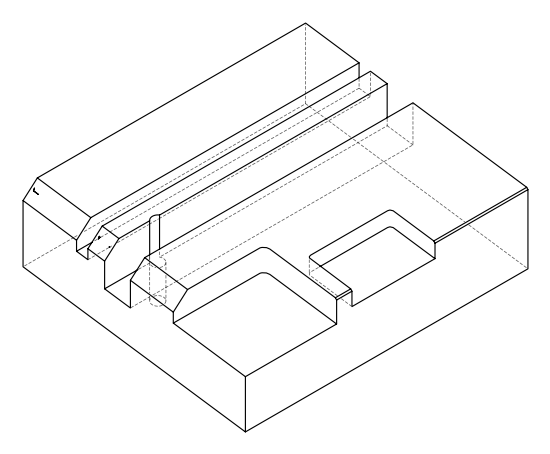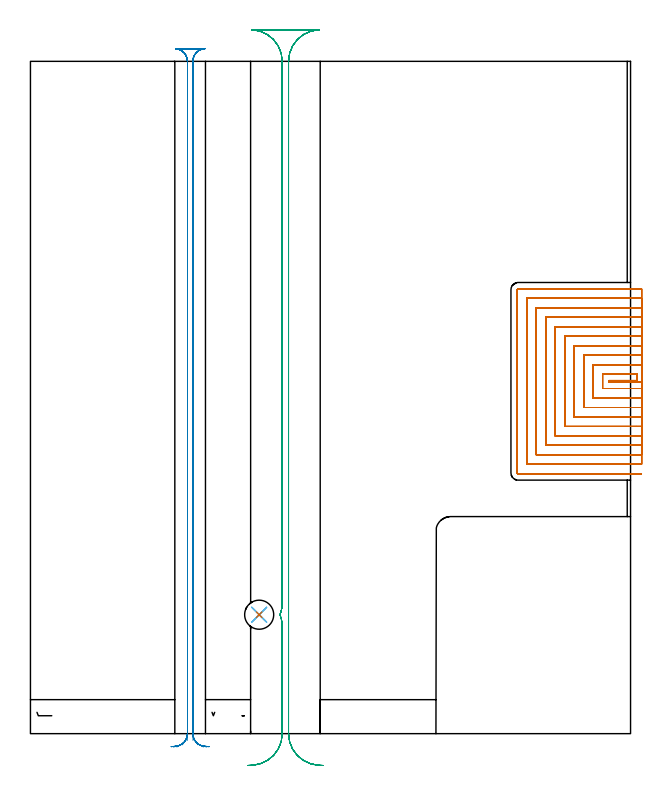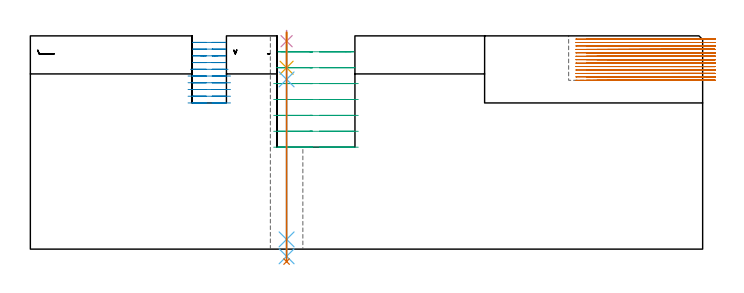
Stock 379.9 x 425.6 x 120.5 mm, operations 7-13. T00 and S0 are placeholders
(PLAN: 13 operations, 8 tool changes, 160.2 min)
(1 AREA_MILL | FG_CHAMFER_SURFACE | UGT0205_001 | 0.33 min | 58 mm3)
(2 AREA_MILL_1 | FG_CHAMFER_SURFACE_1 | UGT0205_001 | 6.19 min | 22979 mm3)
(3 AREA_MILL_2 | FG_CHAMFER_SURFACE_2 | UGT0205_001 | 2.16 min | 10272 mm3)
(4 AREA_MILL_3 | FG_CHAMFER_SURFACE_3 | UGT0205_001 | 5.02 min | 20656 mm3)
(5 AREA_MILL_4 | FG_CHAMFER_SURFACE_4 | UGT0205_001 | 1.27 min | 310 mm3)
(6 MILL_CORNER_NOTCH_RECTANGULAR | CORNER_NOTCH_RECTANGULAR | NXT0201_012 | Follow Part, ap 4, ae 75% | 35.31 min | 639025 mm3)
(7 MILL_SLOT | SLOT_PARTIAL_RECTANGULAR | NXT0201_009 | Follow Part, ap 2, ae 75% | 75.5 min | 237511 mm3)
(8 MILL_RECTANGULAR_SLOT | SLOT_RECTANGULAR | NXT0201_012 | Follow Part, ap 4, ae 75% | 18.49 min | 309292 mm3)
(9 MILL_RECTANGULAR_SLOT_1 | SLOT_RECTANGULAR_1 | UGT0201_019 | Follow Part, ap 10, ae 75% | 14.69 min | 1175308 mm3)
(10 SPOT_DRILL | STEP1HOLE | NXT0321_9005460120000 | 0.05 min | 0 mm3)
(11 DRILL_BLIND_HOLE_INTO_CENTER | STEP1HOLE | NXT0301_128 | 0.08 min | 0 mm3)
(12 GUN_DRILL_THROUGH_HOLE | STEP1HOLE | UGT0307_008 | 0.6 min | 5555 mm3)
(13 DRILL_TO_ENLARGE_THROUGH_HOLE | STEP1HOLE | UGT0301_253 | 0.52 min | 11294 mm3)
(TOOL UGT0205_001 | Chamfer Mill 20 x 3 x 45 deg. | D20 FL50 Z2)
(TOOL NXT0201_012 | ENDMILL 16mm [2P460-1600-NA 1630] | D16 FL38 Z6)
(TOOL NXT0201_009 | ENDMILL 8mm [2P460-0800-NA 1630] | D8 FL26 Z6)
(TOOL UGT0201_019 | End mill 40 mm | D40 FL63 Z6)
(TOOL NXT0321_9005460120000 | NC Spot Drill, 142deg, 12mm, Carbide, Uncoated | D12 PA142 FL30 Z2)
(TOOL NXT0301_128 | Carbide Drill 12mm [861.1-1200-036A1-GP GC34] | D12 PA150 FL37.4 Z2)
(TOOL UGT0307_008 | Gun Drill 11 mm | D11 PA130 FL24 Z1)
(TOOL UGT0301_253 | Twist Drill 18.4 mm | D18.4 PA118 FL135 Z2)
(OP 7 MILL_SLOT)
G17 G21 G94 G90
T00 M6
G54
G17 G0 G90 X386.9 Y222.5 S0 M3
G43 Z130.622 H1
Z118.682
G94 G1 X383.9 F250.
X366.2 F500.
Y223.6
X383.9
Y227.6
X362.2
Y218.5
X383.9
X386.9 F250.
Y233.6
X383.9
X356.2 F500.
Y212.5
X383.9
X386.9 F250.
Y239.6
X383.9
X350.2 F500.
Y206.5
X383.9
X386.9 F250.
Y245.6
X383.9
X344.2 F500.
Y200.5
X383.9
X386.9 F250.
Y251.6
X383.9
X338.2 F500.
Y194.5
X383.9
X386.9 F250.
Y257.6
X383.9
X332.2 F500.
Y188.5
X383.9
X386.9 F250.
Y263.6
X383.9
X326.2 F500.
Y182.5
X383.9
X386.9 F250.
Y269.6
X383.9
X320.2 F500.
Y176.5
X383.9
X386.9 F250.
Y275.6
X383.9
X314.2 F500.
Y170.5
X383.9
X386.9 F250.
Y281.6
X383.9
X308.7 F500.
G3 X308.2 Y281.1 R0.5
G1 Y165.
G3 X308.7 Y164.5 R0.5
G1 X383.9
X386.9 F250.
G0 Y222.5 Z116.742
G1 X383.9
X366.2 F500.
Y223.6
X383.9
Y227.6
X362.2
Y218.5
X383.9
X386.9 F250.
Y233.6
X383.9
X356.2 F500.
Y212.5
X383.9
X386.9 F250.
Y239.6
X383.9
X350.2 F500.
Y206.5
X383.9
X386.9 F250.
Y245.6
X383.9
X344.2 F500.
Y200.5
X383.9
X386.9 F250.
Y251.6
X383.9
X338.2 F500.
Y194.5
X383.9
X386.9 F250.
Y257.6
X383.9
X332.2 F500.
Y188.5
X383.9
X386.9 F250.
Y263.6
X383.9
X326.2 F500.
Y182.5
X383.9
X386.9 F250.
Y269.6
X383.9
X320.2 F500.
Y176.5
X383.9
X386.9 F250.
Y275.6
X383.9
X314.2 F500.
Y170.5
X383.9
X386.9 F250.
Y281.6
X383.9
X308.7 F500.
G3 X308.2 Y281.1 R0.5
G1 Y165.
G3 X308.7 Y164.5 R0.5
G1 X383.9
X386.9 F250.
G0 Y222.5 Z114.802
G1 X383.9
X366.2 F500.
Y223.6
X383.9
Y227.6
X362.2
Y218.5
X383.9
X386.9 F250.
Y233.6
X383.9
X356.2 F500.
Y212.5
X383.9
X386.9 F250.
Y239.6
X383.9
X350.2 F500.
Y206.5
X383.9
X386.9 F250.
Y245.6
X383.9
X344.2 F500.
Y200.5
X383.9
X386.9 F250.
Y251.6
X383.9
X338.2 F500.
Y194.5
X383.9
X386.9 F250.
Y257.6
X383.9
X332.2 F500.
Y188.5
X383.9
X386.9 F250.
Y263.6
X383.9
X326.2 F500.
Y182.5
X383.9
X386.9 F250.
Y269.6
X383.9
X320.2 F500.
Y176.5
X383.9
X386.9 F250.
Y275.6
X383.9
X314.2 F500.
Y170.5
X383.9
X386.9 F250.
Y281.6
X383.9
X308.7 F500.
G3 X308.2 Y281.1 R0.5
G1 Y165.
G3 X308.7 Y164.5 R0.5
G1 X383.9
X386.9 F250.
G0 Y222.5 Z112.861
G1 X383.9
X366.2 F500.
Y223.6
X383.9
Y227.6
X362.2
Y218.5
X383.9
X386.9 F250.
Y233.6
X383.9
X356.2 F500.
Y212.5
X383.9
X386.9 F250.
Y239.6
X383.9
X350.2 F500.
Y206.5
X383.9
X386.9 F250.
Y245.6
X383.9
X344.2 F500.
Y200.5
X383.9
X386.9 F250.
Y251.6
X383.9
X338.2 F500.
Y194.5
X383.9
X386.9 F250.
Y257.6
X383.9
X332.2 F500.
Y188.5
X383.9
X386.9 F250.
Y263.6
X383.9
X326.2 F500.
Y182.5
X383.9
X386.9 F250.
Y269.6
X383.9
X320.2 F500.
Y176.5
X383.9
X386.9 F250.
Y275.6
X383.9
X314.2 F500.
Y170.5
X383.9
X386.9 F250.
Y281.6
X383.9
X308.7 F500.
G3 X308.2 Y281.1 R0.5
G1 Y165.
G3 X308.7 Y164.5 R0.5
G1 X383.9
X386.9 F250.
G0 Y222.5 Z110.921
G1 X383.9
X366.2 F500.
Y223.6
X383.9
Y227.6
X362.2
Y218.5
X383.9
X386.9 F250.
Y233.6
X383.9
X356.2 F500.
Y212.5
X383.9
X386.9 F250.
Y239.6
X383.9
X350.2 F500.
Y206.5
X383.9
X386.9 F250.
Y245.6
X383.9
X344.2 F500.
Y200.5
X383.9
X386.9 F250.
Y251.6
X383.9
X338.2 F500.
Y194.5
X383.9
X386.9 F250.
Y257.6
X383.9
X332.2 F500.
Y188.5
X383.9
X386.9 F250.
Y263.6
X383.9
X326.2 F500.
Y182.5
X383.9
X386.9 F250.
Y269.6
X383.9
X320.2 F500.
Y176.5
X383.9
X386.9 F250.
Y275.6
X383.9
X314.2 F500.
Y170.5
X383.9
X386.9 F250.
Y281.6
X383.9
X308.7 F500.
G3 X308.2 Y281.1 R0.5
G1 Y165.
G3 X308.7 Y164.5 R0.5
G1 X383.9
X386.9 F250.
G0 Y222.5 Z108.981
G1 X383.9
X366.2 F500.
Y223.6
X383.9
Y227.6
X362.2
Y218.5
X383.9
X386.9 F250.
Y233.6
X383.9
X356.2 F500.
Y212.5
X383.9
X386.9 F250.
Y239.6
X383.9
X350.2 F500.
Y206.5
X383.9
X386.9 F250.
Y245.6
X383.9
X344.2 F500.
Y200.5
X383.9
X386.9 F250.
Y251.6
X383.9
X338.2 F500.
Y194.5
X383.9
X386.9 F250.
Y257.6
X383.9
X332.2 F500.
Y188.5
X383.9
X386.9 F250.
Y263.6
X383.9
X326.2 F500.
Y182.5
X383.9
X386.9 F250.
Y269.6
X383.9
X320.2 F500.
Y176.5
X383.9
X386.9 F250.
Y275.6
X383.9
X314.2 F500.
Y170.5
X383.9
X386.9 F250.
Y281.6
X383.9
X308.7 F500.
G3 X308.2 Y281.1 R0.5
G1 Y165.
G3 X308.7 Y164.5 R0.5
G1 X383.9
X386.9 F250.
G0 Y222.5 Z107.041
G1 X383.9
X366.2 F500.
Y223.6
X383.9
Y227.6
X362.2
Y218.5
X383.9
X386.9 F250.
Y233.6
X383.9
X356.2 F500.
Y212.5
X383.9
X386.9 F250.
Y239.6
X383.9
X350.2 F500.
Y206.5
X383.9
X386.9 F250.
Y245.6
X383.9
X344.2 F500.
Y200.5
X383.9
X386.9 F250.
Y251.6
X383.9
X338.2 F500.
Y194.5
X383.9
X386.9 F250.
Y257.6
X383.9
X332.2 F500.
Y188.5
X383.9
X386.9 F250.
Y263.6
X383.9
X326.2 F500.
Y182.5
X383.9
X386.9 F250.
Y269.6
X383.9
X320.2 F500.
Y176.5
X383.9
X386.9 F250.
Y275.6
X383.9
X314.2 F500.
Y170.5
X383.9
X386.9 F250.
Y281.6
X383.9
X308.7 F500.
G3 X308.2 Y281.1 R0.5
G1 Y165.
G3 X308.7 Y164.5 R0.5
G1 X383.9
X386.9 F250.
G0 Y222.5 Z105.101
G1 X383.9
X366.2 F500.
Y223.6
X383.9
Y227.6
X362.2
Y218.5
X383.9
X386.9 F250.
Y233.6
X383.9
X356.2 F500.
Y212.5
X383.9
X386.9 F250.
Y239.6
X383.9
X350.2 F500.
Y206.5
X383.9
X386.9 F250.
Y245.6
X383.9
X344.2 F500.
Y200.5
X383.9
X386.9 F250.
Y251.6
X383.9
X338.2 F500.
Y194.5
X383.9
X386.9 F250.
Y257.6
X383.9
X332.2 F500.
Y188.5
X383.9
X386.9 F250.
Y263.6
X383.9
X326.2 F500.
Y182.5
X383.9
X386.9 F250.
Y269.6
X383.9
X320.2 F500.
Y176.5
X383.9
X386.9 F250.
Y275.6
X383.9
X314.2 F500.
Y170.5
X383.9
X386.9 F250.
Y281.6
X383.9
X308.7 F500.
G3 X308.2 Y281.1 R0.5
G1 Y165.
G3 X308.7 Y164.5 R0.5
G1 X383.9
X386.9 F250.
G0 Y222.5 Z103.161
G1 X383.9
X366.2 F500.
Y223.6
X383.9
Y227.6
X362.2
Y218.5
X383.9
X386.9 F250.
Y233.6
X383.9
X356.2 F500.
Y212.5
X383.9
X386.9 F250.
Y239.6
X383.9
X350.2 F500.
Y206.5
X383.9
X386.9 F250.
Y245.6
X383.9
X344.2 F500.
Y200.5
X383.9
X386.9 F250.
Y251.6
X383.9
X338.2 F500.
Y194.5
X383.9
X386.9 F250.
Y257.6
X383.9
X332.2 F500.
Y188.5
X383.9
X386.9 F250.
Y263.6
X383.9
X326.2 F500.
Y182.5
X383.9
X386.9 F250.
Y269.6
X383.9
X320.2 F500.
Y176.5
X383.9
X386.9 F250.
Y275.6
X383.9
X314.2 F500.
Y170.5
X383.9
X386.9 F250.
Y281.6
X383.9
X308.7 F500.
G3 X308.2 Y281.1 R0.5
G1 Y165.
G3 X308.7 Y164.5 R0.5
G1 X383.9
X386.9 F250.
G0 Y222.5 Z101.22
G1 X383.9
X366.2 F500.
Y223.6
X383.9
Y227.6
X362.2
Y218.5
X383.9
X386.9 F250.
Y233.6
X383.9
X356.2 F500.
Y212.5
X383.9
X386.9 F250.
Y239.6
X383.9
X350.2 F500.
Y206.5
X383.9
X386.9 F250.
Y245.6
X383.9
X344.2 F500.
Y200.5
X383.9
X386.9 F250.
Y251.6
X383.9
X338.2 F500.
Y194.5
X383.9
X386.9 F250.
Y257.6
X383.9
X332.2 F500.
Y188.5
X383.9
X386.9 F250.
Y263.6
X383.9
X326.2 F500.
Y182.5
X383.9
X386.9 F250.
Y269.6
X383.9
X320.2 F500.
Y176.5
X383.9
X386.9 F250.
Y275.6
X383.9
X314.2 F500.
Y170.5
X383.9
X386.9 F250.
Y281.6
X383.9
X308.7 F500.
G3 X308.2 Y281.1 R0.5
G1 Y165.
G3 X308.7 Y164.5 R0.5
G1 X383.9
X386.9 F250.
G0 Y222.5 Z99.28
G1 X383.9
X366.2 F500.
Y223.6
X383.9
Y227.6
X362.2
Y218.5
X383.9
X386.9 F250.
Y233.6
X383.9
X356.2 F500.
Y212.5
X383.9
X386.9 F250.
Y239.6
X383.9
X350.2 F500.
Y206.5
X383.9
X386.9 F250.
Y245.6
X383.9
X344.2 F500.
Y200.5
X383.9
X386.9 F250.
Y251.6
X383.9
X338.2 F500.
Y194.5
X383.9
X386.9 F250.
Y257.6
X383.9
X332.2 F500.
Y188.5
X383.9
X386.9 F250.
Y263.6
X383.9
X326.2 F500.
Y182.5
X383.9
X386.9 F250.
Y269.6
X383.9
X320.2 F500.
Y176.5
X383.9
X386.9 F250.
Y275.6
X383.9
X314.2 F500.
Y170.5
X383.9
X386.9 F250.
Y281.6
X383.9
X308.7 F500.
G3 X308.2 Y281.1 R0.5
G1 Y165.
G3 X308.7 Y164.5 R0.5
G1 X383.9
X386.9 F250.
G0 Y222.5 Z97.34
G1 X383.9
X366.2 F500.
Y223.6
X383.9
Y227.6
X362.2
Y218.5
X383.9
X386.9 F250.
Y233.6
X383.9
X356.2 F500.
Y212.5
X383.9
X386.9 F250.
Y239.6
X383.9
X350.2 F500.
Y206.5
X383.9
X386.9 F250.
Y245.6
X383.9
X344.2 F500.
Y200.5
X383.9
X386.9 F250.
Y251.6
X383.9
X338.2 F500.
Y194.5
X383.9
X386.9 F250.
Y257.6
X383.9
X332.2 F500.
Y188.5
X383.9
X386.9 F250.
Y263.6
X383.9
X326.2 F500.
Y182.5
X383.9
X386.9 F250.
Y269.6
X383.9
X320.2 F500.
Y176.5
X383.9
X386.9 F250.
Y275.6
X383.9
X314.2 F500.
Y170.5
X383.9
X386.9 F250.
Y281.6
X383.9
X308.7 F500.
G3 X308.2 Y281.1 R0.5
G1 Y165.
G3 X308.7 Y164.5 R0.5
G1 X383.9
X386.9 F250.
G0 Y222.5 Z95.4
G1 X383.9
X366.2 F500.
Y223.6
X383.9
Y227.6
X362.2
Y218.5
X383.9
X386.9 F250.
Y233.6
X383.9
X356.2 F500.
Y212.5
X383.9
X386.9 F250.
Y239.6
X383.9
X350.2 F500.
Y206.5
X383.9
X386.9 F250.
Y245.6
X383.9
X344.2 F500.
Y200.5
X383.9
X386.9 F250.
Y251.6
X383.9
X338.2 F500.
Y194.5
X383.9
X386.9 F250.
Y257.6
X383.9
X332.2 F500.
Y188.5
X383.9
X386.9 F250.
Y263.6
X383.9
X326.2 F500.
Y182.5
X383.9
X386.9 F250.
Y269.6
X383.9
X320.2 F500.
Y176.5
X383.9
X386.9 F250.
Y275.6
X383.9
X314.2 F500.
Y170.5
X383.9
X386.9 F250.
Y281.6
X383.9
X308.7 F500.
G3 X308.2 Y281.1 R0.5
G1 Y165.
G3 X308.7 Y164.5 R0.5
G1 X383.9
X386.9 F250.
G0 Z130.622
M5
M2
(OP 8 MILL_RECTANGULAR_SLOT)
G17 G21 G94 G90
T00 M6
G54
G17 G0 G90 X102.8 Y-0.542 S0 M3
G43 Z130.622 H1
Z116.82
G94 G1 Y2.458 F250.
Y425.6 F500.
G2 X110.4 Y433.59 R8.
G1 Y433.6
X91.8
Y433.59
G2 X99.4 Y425.6 R8.
G1 Y2.458
Y-0.542 F250.
G0 Z130.622
X102.909 Y-4.318
Z113.018
G1 Y-1.318
G2 X102.8 Y0. R8. F500.
G1 Y425.6
G2 X110.4 Y433.59 R8.
G1 X91.8
G2 X99.4 Y425.6 R8.
G1 Y0.
G2 X99.291 Y-1.318 R8.
G1 Y-4.318 F250.
G0 Z130.622
X106.043 Y-7.097
Z109.215
G1 X104.296 Y-4.659
G2 X102.8 Y0. R8. F500.
G1 Y425.6
G2 X110.4 Y433.59 R8.
G1 Y433.6
X91.8
Y433.59
G2 X99.4 Y425.6 R8.
G1 Y0.
G2 X97.904 Y-4.659 R8.
G1 X96.157 Y-7.097 F250.
G0 Z130.622
X109.527 Y-8.449
Z105.413
G1 X106.906 Y-6.988
G2 X102.8 Y0. R8. F500.
G1 Y425.6
G2 X110.4 Y433.59 R8.
G1 Y433.6
X91.8
Y433.59
G2 X99.4 Y425.6 R8.
G1 Y0.
G2 X95.296 Y-6.987 R8.
G1 X92.675 Y-8.448 F250.
G0 X111.697 Y-8.497 Z101.611
G1 X108.793 Y-7.744
G2 X102.8 Y0. R8. F500.
G1 Y425.6
G2 X110.4 Y433.59 R8.
G1 Y433.6
X91.8
Y433.59
G2 X99.4 Y425.6 R8.
G1 Y0.
G2 X93.372 Y-7.753 R8.
G1 X90.464 Y-8.493 F250.
G0 X113.097 Y-8.23 Z97.809
G1 X110.108 Y-7.97
G2 X102.8 Y0. R8. F500.
G1 Y425.6
G2 X110.4 Y433.59 R8.
G1 Y433.6
X91.8
Y433.59
G2 X99.4 Y425.6 R8.
G1 Y0.
G2 X92.092 Y-7.97 R8.
G1 X89.103 Y-8.23 F250.
G0 X113.097 Z94.007
G1 X110.108 Y-7.97
G2 X102.8 Y0. R8. F500.
G1 Y425.6
G2 X110.4 Y433.59 R8.
G1 Y433.6
X91.8
Y433.59
G2 X99.4 Y425.6 R8.
G1 Y0.
G2 X92.092 Y-7.97 R8.
G1 X89.103 Y-8.23 F250.
G0 X113.097 Z90.204
G1 X110.108 Y-7.97
G2 X102.8 Y0. R8. F500.
G1 Y425.6
G2 X110.4 Y433.59 R8.
G1 X91.8
G2 X99.4 Y425.6 R8.
G1 Y0.
G2 X92.092 Y-7.97 R8.
G1 X89.103 Y-8.23 F250.
G0 X113.097 Z86.402
G1 X110.108 Y-7.97
G2 X102.8 Y0. R8. F500.
G1 Y425.6
G2 X110.4 Y433.59 R8.
G1 X91.8
G2 X99.4 Y425.6 R8.
G1 Y0.
G2 X92.092 Y-7.97 R8.
G1 X89.103 Y-8.23 F250.
G0 X113.097 Z82.6
G1 X110.108 Y-7.97
G2 X102.8 Y0. R8. F500.
G1 Y425.6
G2 X110.4 Y433.59 R8.
G1 X91.8
G2 X99.4 Y425.6 R8.
G1 Y0.
G2 X92.092 Y-7.97 R8.
G1 X89.103 Y-8.23 F250.
G0 Z130.622
M5
M2
(OP 9 MILL_RECTANGULAR_SLOT_1)
G17 G21 G94 G90
T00 M6
G54
G17 G0 G90 X181.242 Y-20.108 S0 M3
G43 Z130.5 H0
Z111.514
G94 G1 X178.34 Y-19.349 F250.
G2 X163.4 Y0. R20. F500.
G1 Y425.6
G2 X182.768 Y445.59 R20.
G1 X140.032
G2 X159.4 Y425.6 R20.
G1 Y82.748
G2 X157.961 Y75.3 R20.
X159.4 Y67.852 R20.
G1 Y0.
G2 X144.46 Y-19.349 R20.
G1 X141.557 Y-20.108 F250.
G0 X183.828 Y-20.219 Z102.529
G1 X180.853 Y-19.837
G2 X163.4 Y0. R20. F500.
G1 Y11.138
Y401.138 F444.
Y425.6 F500.
G2 X182.768 Y445.59 R20.
G1 Y445.6
X140.032
Y445.59
G2 X159.4 Y425.6 R20.
G1 Y82.748
G2 X157.961 Y75.3 R20.
X159.4 Y67.852 R20.
G1 Y0.
G2 X141.954 Y-19.836 R20.
G1 X138.979 Y-20.219 F250.
G0 X185.3 Y-20.134 Z93.543
G1 X182.305 Y-19.97
G2 X163.4 Y0. R20. F500.
G1 Y425.6
G2 X182.768 Y445.59 R20.
G1 Y445.6
X140.032
Y445.59
G2 X159.4 Y425.6 R20.
G1 Y82.748
G2 X157.961 Y75.3 R20.
X159.4 Y67.852 R20.
G1 Y0.
G2 X140.495 Y-19.97 R20.
G1 X137.5 Y-20.134 F250.
G0 X185.3 Z84.557
G1 X182.305 Y-19.97
G2 X163.403 Y-0.32 R20. F500.
X163.4 Y0. R20. F449.
G1 Y399.68
Y425.6 F500.
G2 X182.768 Y445.59 R20.
G1 Y445.6
X140.032
Y445.59
G2 X159.4 Y425.6 R20.
G1 Y82.748
G2 X157.961 Y75.3 R20.
X159.4 Y67.852 R20.
G1 Y0.
G2 X140.495 Y-19.97 R20.
G1 X137.5 Y-20.134 F250.
G0 X185.3 Z75.571
G1 X182.305 Y-19.97
G2 X163.4 Y0. R20. F500.
G1 Y425.6
G2 X182.768 Y445.59 R20.
G1 Y445.6
X140.032
Y445.59
G2 X159.4 Y425.6 R20.
G1 Y82.748
G2 X157.961 Y75.3 R20.
X159.4 Y67.852 R20.
G1 Y0.
G2 X140.495 Y-19.97 R20.
G1 X137.5 Y-20.134 F250.
G0 X185.3 Z66.586
G1 X182.305 Y-19.97
G2 X163.403 Y-0.32 R20. F500.
X163.4 Y0. R20. F449.
G1 Y399.68
Y425.6 F500.
G2 X182.768 Y445.59 R20.
G1 Y445.6
X140.032
Y445.59
G2 X159.4 Y425.6 R20.
G1 Y82.748
G2 X157.961 Y75.3 R20.
X159.4 Y67.852 R20.
G1 Y0.
G2 X140.495 Y-19.97 R20.
G1 X137.5 Y-20.134 F250.
G0 X185.3 Z57.6
G1 X182.305 Y-19.97
G2 X163.4 Y0. R20. F500.
G1 Y425.6
G2 X182.768 Y445.59 R20.
G1 Y445.6
X140.032
Y445.59
G2 X159.4 Y425.6 R20.
G1 Y82.748
G2 X157.961 Y75.3 R20.
X159.4 Y67.852 R20.
G1 Y0.
G2 X140.495 Y-19.97 R20.
G1 X137.5 Y-20.134 F250.
G0 Z130.5
M5
M2
(OP 10 SPOT_DRILL)
G17 G21 G94 G90
T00 M6
G54
G17 G0 G90 X144.8 Y75.3 S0 M3
G43 Z130.5 H0
G94 G81 G98 Z117.5 F250. R123.5
G80
M5
M2
(OP 11 DRILL_BLIND_HOLE_INTO_CENTER)
G17 G21 G94 G90
T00 M6
G54
G17 G0 G90 X144.8 Y75.3 S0 M3
G43 Z130.5 H1
G94 G81 G98 Z102.5 F250. R122.5
G80
M5
M2
(OP 12 GUN_DRILL_THROUGH_HOLE)
G17 G21 G94 G90
T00 M6
G54
G17 G0 G90 X144.8 Y75.3 M8
G43 Z130.5 H0
Z115.704
S716 M3
G94 G1 Z95.909 F125. M26
G4 X.084
Z5.5 F250.
G4 X.084
Z-4.065 F125.
G4 X.084
M5
M9
G0 Z115.704
Z130.5
M2
(OP 13 DRILL_TO_ENLARGE_THROUGH_HOLE)
G17 G21 G94 G90
T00 M6
G54
G17 G0 G90 X144.8 Y75.3 S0 M3
G43 Z130.5 H0
G94 G73 G98 Z-7.028 F250. Q18.218 R122.5
G80
M5
M2
